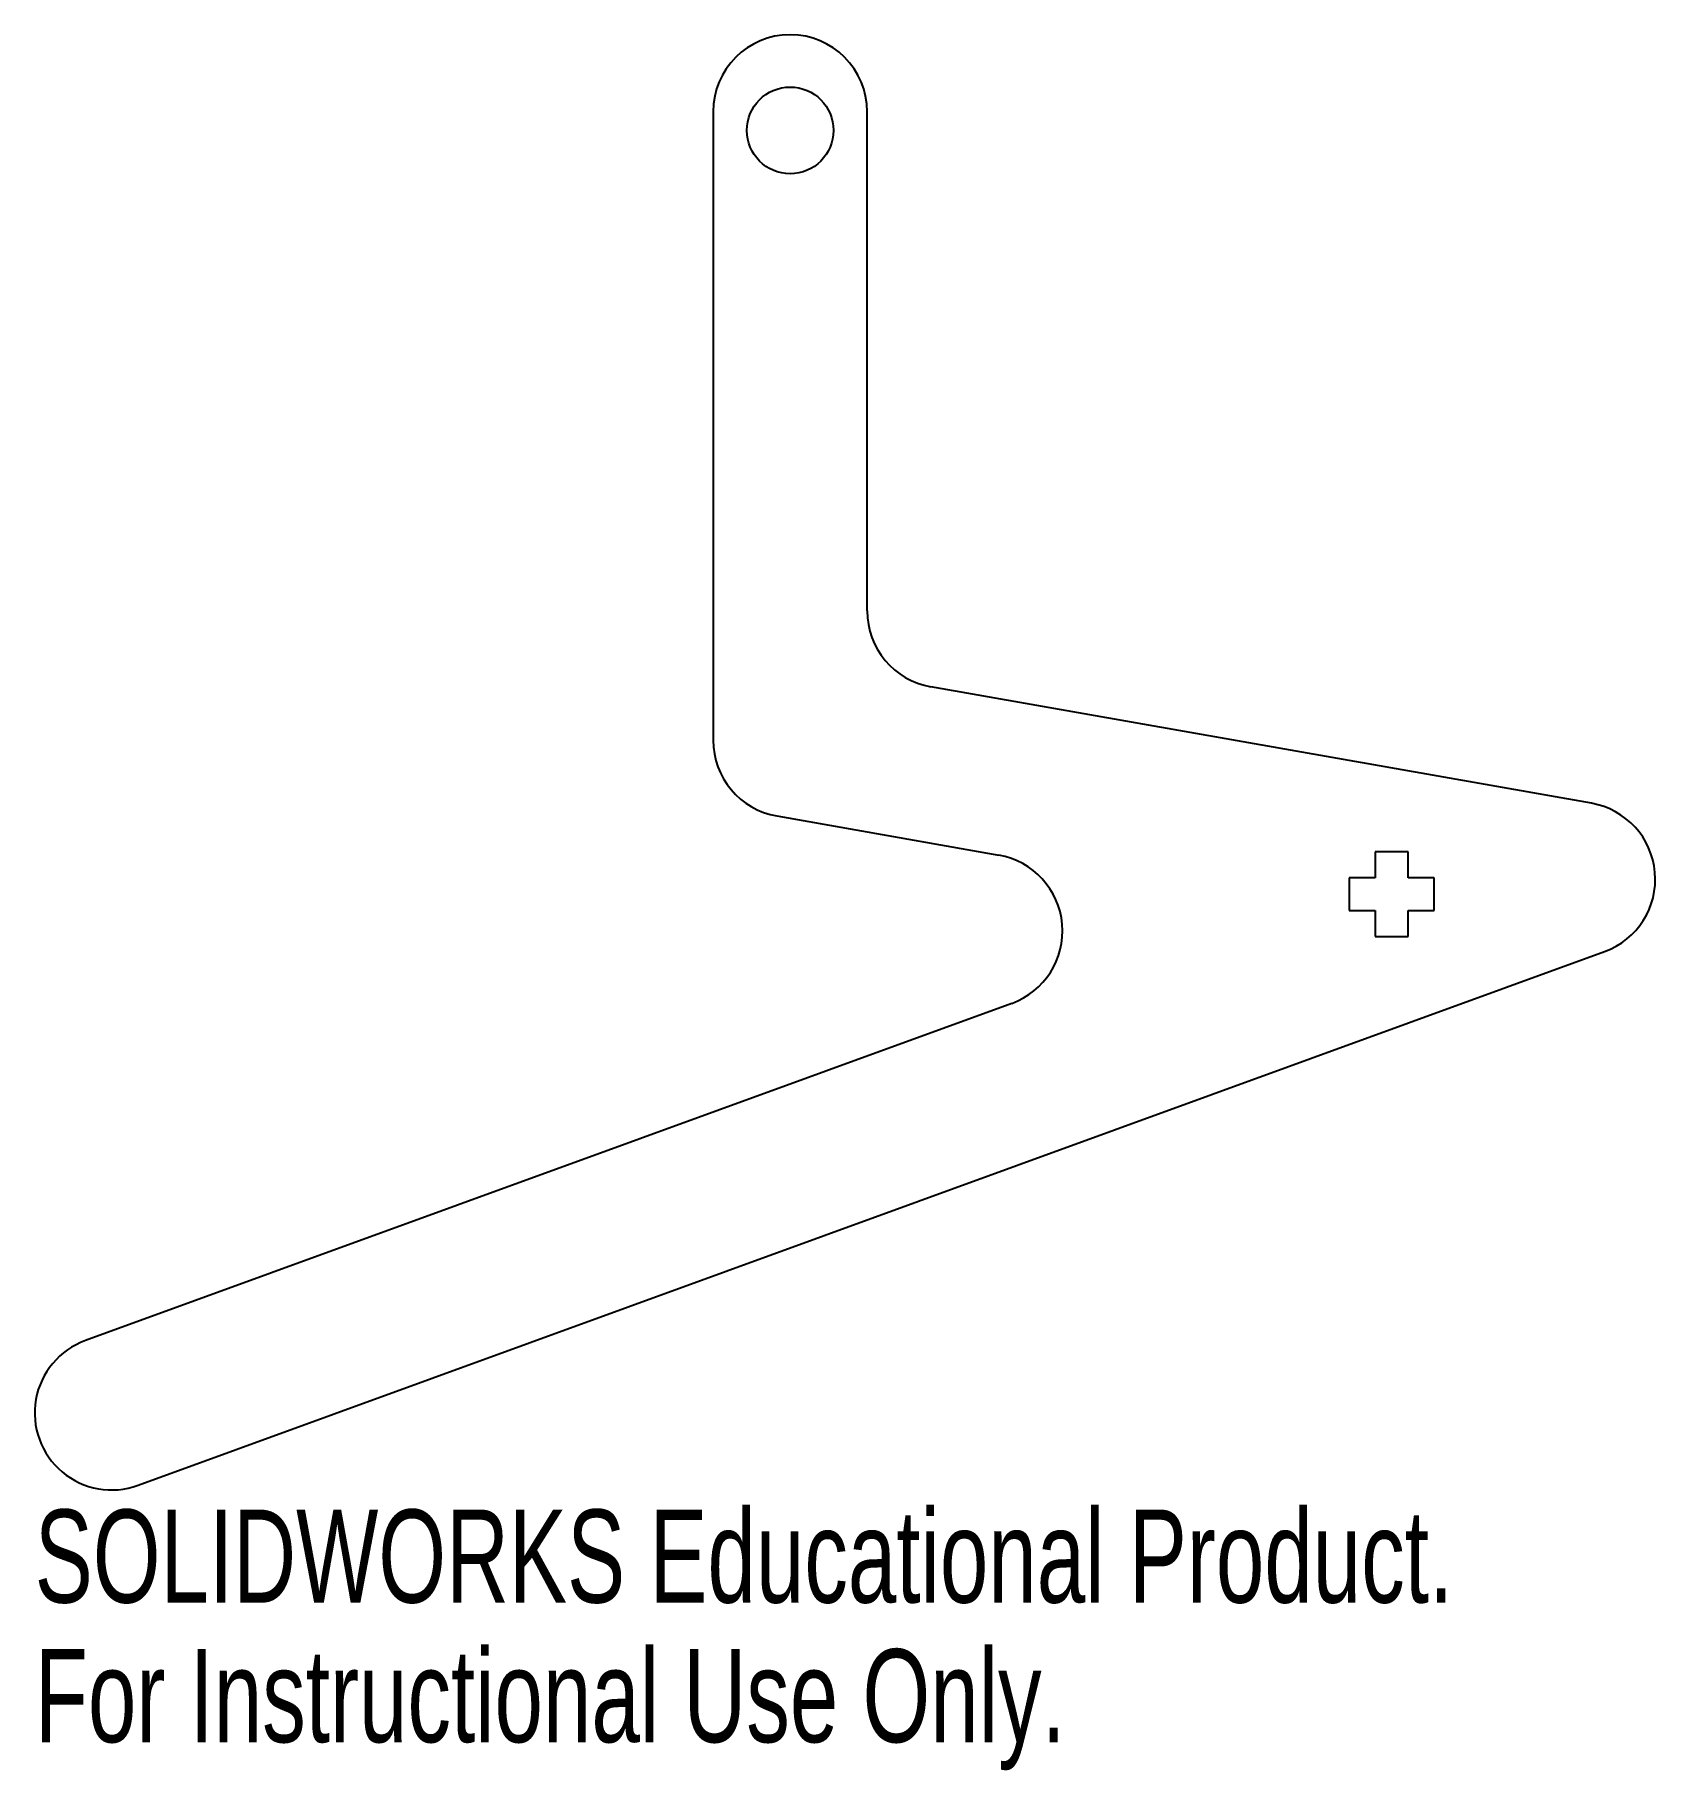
# Model space of a CAD drawing. Header units: millimetres. Extents: x -106.7 to -22.5, y -41.1 to 49.
import ezdxf

# ---------------------------------------------------------------- set-up
doc = ezdxf.new("R2010")
doc.units = ezdxf.units.MM
doc.styles.add('SLDTEXTSTYLE0', font='TXT', dxfattribs={"width": 0.7})

msp = doc.modelspace()

# ---------------------------------------------------------------- linework, layer by layer
at = {"color": 7, "linetype": 'Continuous', "lineweight": 25}
for p, q in [((-71.479, 45.048), (-71.479, 12.405)), ((-63.479, 19.118), (-63.479, 45.048)), ((-25.844, 9.125), (-60.174, 15.178)), ((-68.174, 8.466), (-56.636, 6.431)), ((-35.383, 6.602), (-37.083, 6.602)), ((-37.083, 6.602), (-37.083, 5.252)), ((-35.383, 5.252), (-35.383, 6.602)), ((-37.083, 5.252), (-38.433, 5.252)), ((-38.433, 5.252), (-38.433, 3.552)), ((-34.033, 5.252), (-35.383, 5.252)), ((-34.033, 3.552), (-34.033, 5.252)), ((-38.433, 3.552), (-37.083, 3.552)), ((-37.083, 3.552), (-37.083, 2.202)), ((-35.383, 2.202), (-35.383, 3.552)), ((-35.383, 3.552), (-34.033, 3.552)), ((-37.083, 2.202), (-35.383, 2.202)), ((-101.353, -26.301), (-25.171, 1.427)), ((-55.963, -1.267), (-104.089, -18.783))]:
    msp.add_line(p, q, dxfattribs=at)
msp.add_circle((-67.479, 44.077), 2.25, dxfattribs=at)
for centre, start, end in [((-67.479, 45.048), 0, 180), ((-59.479, 19.118), 180, 260), ((-67.479, 12.405), 180, 260), ((-26.539, 5.186), 290, 80), ((-57.331, 2.492), 290, 80), ((-102.721, -22.542), 110, 290)]:
    msp.add_arc(centre, 4, start, end, dxfattribs=at)

# ---------------------------------------------------------------- texts
at = {"color": 7, "linetype": 'Continuous', "char_height": 4.83362, "attachment_point": 1, "style": 'SLDTEXTSTYLE0'}
for s, insert in [('SOLIDWORKS Educational Product.', (-106.721, -27.562)), ('For Instructional Use Only.', (-106.721, -34.812))]:
    msp.add_mtext(s, dxfattribs=dict(at, insert=insert))

doc.saveas('drawing.dxf')
